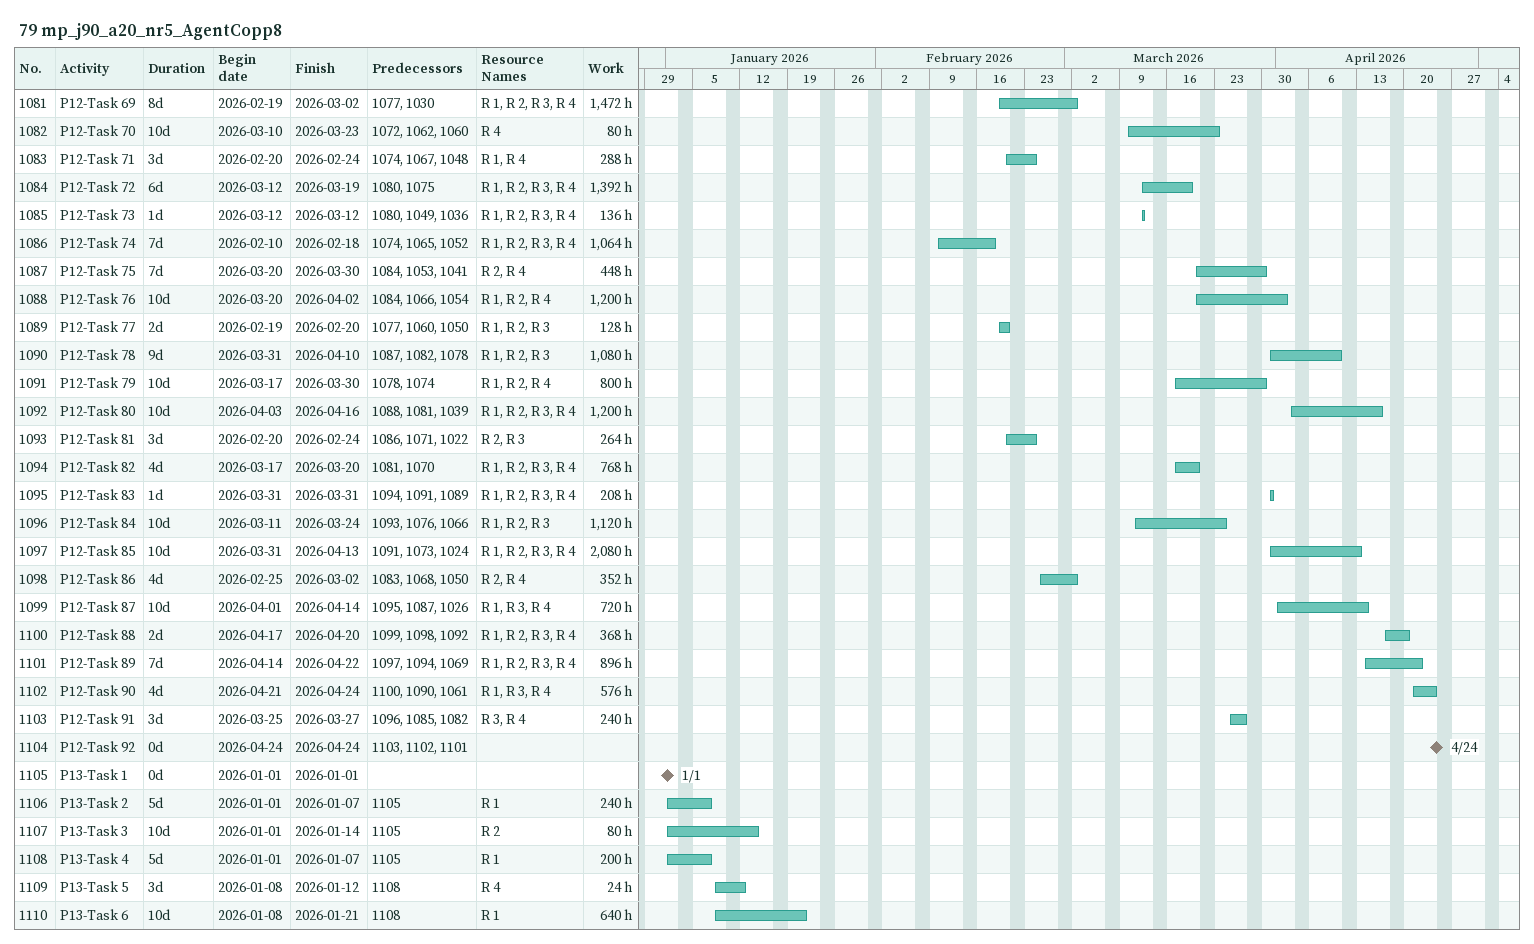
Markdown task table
79 mp_j90_a20_nr5_AgentCopp8

| ID | Task | Duration | Start | Finish | Predecessors | Resources | Work (h) |
|---|---|---|---|---|---|---|---|
| 1081 | P12-Task 69 | 8d | 2026-02-19 | 2026-03-02 | 1077, 1030 | R 1, R 2, R 3, R 4 | 1472 |
| 1082 | P12-Task 70 | 10d | 2026-03-10 | 2026-03-23 | 1072, 1062, 1060 | R 4 | 80 |
| 1083 | P12-Task 71 | 3d | 2026-02-20 | 2026-02-24 | 1074, 1067, 1048 | R 1, R 4 | 288 |
| 1084 | P12-Task 72 | 6d | 2026-03-12 | 2026-03-19 | 1080, 1075 | R 1, R 2, R 3, R 4 | 1392 |
| 1085 | P12-Task 73 | 1d | 2026-03-12 | 2026-03-12 | 1080, 1049, 1036 | R 1, R 2, R 3, R 4 | 136 |
| 1086 | P12-Task 74 | 7d | 2026-02-10 | 2026-02-18 | 1074, 1065, 1052 | R 1, R 2, R 3, R 4 | 1064 |
| 1087 | P12-Task 75 | 7d | 2026-03-20 | 2026-03-30 | 1084, 1053, 1041 | R 2, R 4 | 448 |
| 1088 | P12-Task 76 | 10d | 2026-03-20 | 2026-04-02 | 1084, 1066, 1054 | R 1, R 2, R 4 | 1200 |
| 1089 | P12-Task 77 | 2d | 2026-02-19 | 2026-02-20 | 1077, 1060, 1050 | R 1, R 2, R 3 | 128 |
| 1090 | P12-Task 78 | 9d | 2026-03-31 | 2026-04-10 | 1087, 1082, 1078 | R 1, R 2, R 3 | 1080 |
| 1091 | P12-Task 79 | 10d | 2026-03-17 | 2026-03-30 | 1078, 1074 | R 1, R 2, R 4 | 800 |
| 1092 | P12-Task 80 | 10d | 2026-04-03 | 2026-04-16 | 1088, 1081, 1039 | R 1, R 2, R 3, R 4 | 1200 |
| 1093 | P12-Task 81 | 3d | 2026-02-20 | 2026-02-24 | 1086, 1071, 1022 | R 2, R 3 | 264 |
| 1094 | P12-Task 82 | 4d | 2026-03-17 | 2026-03-20 | 1081, 1070 | R 1, R 2, R 3, R 4 | 768 |
| 1095 | P12-Task 83 | 1d | 2026-03-31 | 2026-03-31 | 1094, 1091, 1089 | R 1, R 2, R 3, R 4 | 208 |
| 1096 | P12-Task 84 | 10d | 2026-03-11 | 2026-03-24 | 1093, 1076, 1066 | R 1, R 2, R 3 | 1120 |
| 1097 | P12-Task 85 | 10d | 2026-03-31 | 2026-04-13 | 1091, 1073, 1024 | R 1, R 2, R 3, R 4 | 2080 |
| 1098 | P12-Task 86 | 4d | 2026-02-25 | 2026-03-02 | 1083, 1068, 1050 | R 2, R 4 | 352 |
| 1099 | P12-Task 87 | 10d | 2026-04-01 | 2026-04-14 | 1095, 1087, 1026 | R 1, R 3, R 4 | 720 |
| 1100 | P12-Task 88 | 2d | 2026-04-17 | 2026-04-20 | 1099, 1098, 1092 | R 1, R 2, R 3, R 4 | 368 |
| 1101 | P12-Task 89 | 7d | 2026-04-14 | 2026-04-22 | 1097, 1094, 1069 | R 1, R 2, R 3, R 4 | 896 |
| 1102 | P12-Task 90 | 4d | 2026-04-21 | 2026-04-24 | 1100, 1090, 1061 | R 1, R 3, R 4 | 576 |
| 1103 | P12-Task 91 | 3d | 2026-03-25 | 2026-03-27 | 1096, 1085, 1082 | R 3, R 4 | 240 |
| 1104 | P12-Task 92 | 0d | 2026-04-24 | 2026-04-24 | 1103, 1102, 1101 |  |  |
| 1105 | P13-Task 1 | 0d | 2026-01-01 | 2026-01-01 |  |  |  |
| 1106 | P13-Task 2 | 5d | 2026-01-01 | 2026-01-07 | 1105 | R 1 | 240 |
| 1107 | P13-Task 3 | 10d | 2026-01-01 | 2026-01-14 | 1105 | R 2 | 80 |
| 1108 | P13-Task 4 | 5d | 2026-01-01 | 2026-01-07 | 1105 | R 1 | 200 |
| 1109 | P13-Task 5 | 3d | 2026-01-08 | 2026-01-12 | 1108 | R 4 | 24 |
| 1110 | P13-Task 6 | 10d | 2026-01-08 | 2026-01-21 | 1108 | R 1 | 640 |
